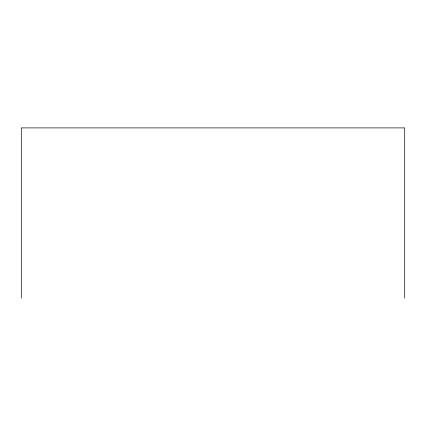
<?xml version="1.0" encoding="UTF-8"?>
<svg xmlns="http://www.w3.org/2000/svg" width="426" height="426" viewBox="0 0 426 426"><rect width="100%" height="100%" fill="white"/><g stroke="black" fill="none" stroke-linecap="round" stroke-linejoin="round"><path stroke-width="0.64" d="M404.7 298.099L404.7 127.901L21.3 127.901L21.3 298.099"/></g></svg>
